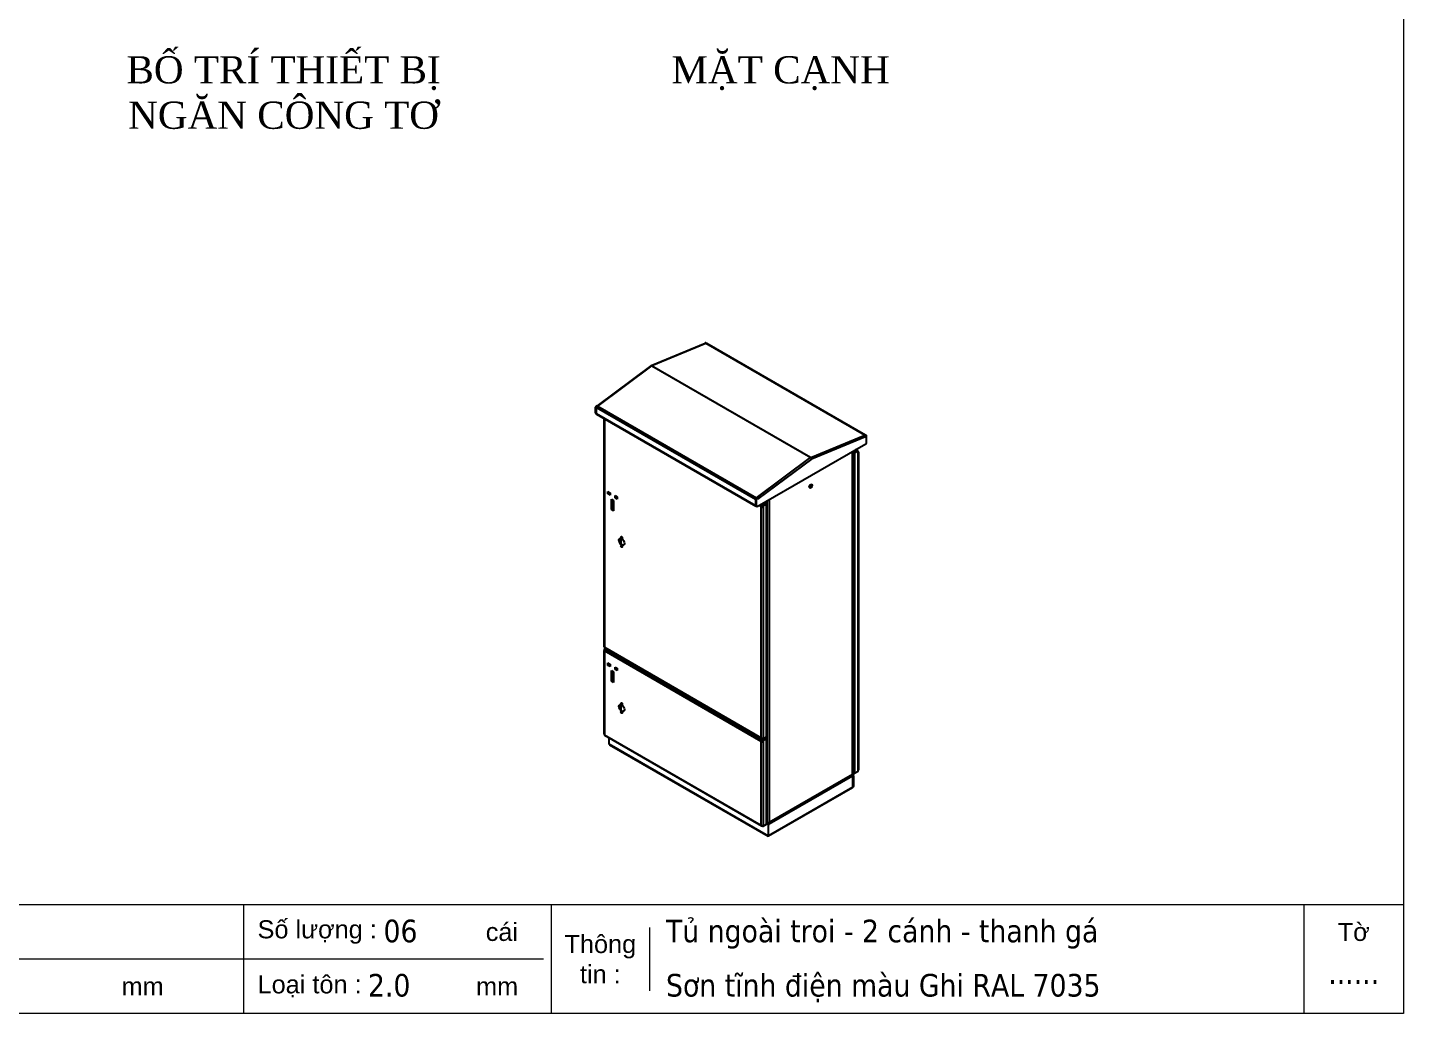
# Model space of a CAD drawing. Header units: millimetres. Extents: x 0 to 6268, y 0 to 4432.
# Drawn here: x 3060 to 6268, y 0 to 2299 of the extents above; entities that cross this region are included whole.
import ezdxf
from ezdxf.enums import TextEntityAlignment as Align

# ---------------------------------------------------------------- set-up
doc = ezdxf.new("R2010")
doc.units = ezdxf.units.MM
doc.layers.add('0 TĂNG CỨNG', color=7, linetype='Continuous', lineweight=15)
doc.layers.add('1-EMC-ACESS', color=4, linetype='Continuous')
doc.layers.add('@.0.DM. NÉT CHÍNH', color=7, linetype='Continuous')
doc.styles.add('Arial', font='arial.ttf')
doc.styles.add('Tahoma (Input Text)', font='tahoma.ttf')

# ---------------------------------------------------------------- blocks, each defined once
blk = doc.blocks.new('KHUNG KT1')
at = {"color": 7}
for p, q in [((7128, -4752), (0, -4752)), ((4052.8, -4752), (4052.8, -5040)), ((4868.8, -4752), (4868.8, -5040)), ((6864, -4752), (6864, -5040)), ((5128.7, -4812), (5128.7, -4980)), ((4848, -4896), (0, -4896))]:
    blk.add_line(p, q, dxfattribs=at)
blk.add_lwpolyline([(0, 0), (7128, 0), (7128, -5040), (0, -5040)], close=True, dxfattribs=at)
at = {"color": 2, "char_height": 48, "style": 'Arial'}
for s, insert, width, attachment_point in [('  Số lượng :', (4052.8, -4824), 2202.321, 4), ('cái', (4695, -4824), 2202.321, 4), ('Tờ', (6996, -4824), 264, 5), ('Thông\\Ptin :', (4998.8, -4896), 259.945, 5), ('mm', (3729.5, -4968), 2202.321, 4), ('  Loại tôn :', (4052.8, -4968), 2202.321, 4), ('mm', (4669.3, -4968), 2202.321, 4)]:
    blk.add_mtext(s, dxfattribs=dict(at, insert=insert, width=width, attachment_point=attachment_point))
at = {"color": 1, "style": 'Tahoma (Input Text)', "flags": 8}
for tag, p in [('#01', (328.9, -4851.1)), ('#03', (1514.7, -4846.3)), ('#05', (2819, -4851.1)), ('#07', (4424, -4851.1)), ('#09', (5172.9, -4851.1)), ('#02', (189.8, -4995.1)), ('#04', (1755.3, -4995.1)), ('#06', (2727.8, -4995.1)), ('#08', (4382.7, -4995.1)), ('#10', (5172.9, -4995.1))]:
    blk.add_attdef(tag, p, '', height=60, dxfattribs=at)
blk.add_attdef('#11', text='', height=60, dxfattribs=at).set_placement((6996, -4961.6), align=Align.CENTER)
at = {"layer": '0 TĂNG CỨNG', "color": 1, "style": 'Arial'}
blk.add_attdef('#12', (852.8, -4987.6), '', height=60, dxfattribs=at)
blk = doc.blocks.new('ÁDFGHD')
at = {"layer": '@.0.DM. NÉT CHÍNH'}
for p, q in [((-80653.6, -48788.1), (-80779.5, -48840.2)), ((-80652.1, -48788.3), (-80778.1, -48840.4)), ((-80654.2, -48787.1), (-80654.4, -48788.5)), ((-80654.2, -48787.1), (-80653.7, -48786.9)), ((-80653.2, -48787.7), (-80654.2, -48787.1)), ((-80653.7, -48786.9), (-80652.7, -48787.5)), ((-80652.7, -48787.5), (-80653.2, -48787.7)), ((-80653.2, -48788.1), (-80653.2, -48787.7)), ((-80652.5, -48786.9), (-80651.5, -48787.5)), ((-80651.6, -48788.1), (-80652.1, -48788.3)), ((-80281.4, -49001.8), (-80651.6, -48788.1)), ((-80280.2, -49001.8), (-80650.4, -48788.1)), ((-80780.2, -48840.6), (-80905.8, -48933.7)), ((-80778.7, -48840.7), (-80904.7, -48934.2)), ((-80408.5, -49054.4), (-80778.7, -48840.7)), ((-80778.1, -48840.4), (-80407.9, -49054.1)), ((-80909.2, -48936.8), (-80908.1, -48937.4)), ((-80909.2, -48950.6), (-80909.2, -48936.8)), ((-80908.1, -48937.4), (-80908.1, -48951.2)), ((-80907.6, -48937.7), (-80907, -48937.4)), ((-80907.1, -48938), (-80907.6, -48937.7)), ((-80907.6, -48951.5), (-80907.6, -48937.7)), ((-80907.4, -48933.3), (-80906.8, -48932.9)), ((-80907.4, -48933.3), (-80906.3, -48933.9)), ((-80536.9, -49151.7), (-80907.1, -48938)), ((-80906.8, -48932.9), (-80905.8, -48933.5)), ((-80905.8, -48933.5), (-80906.3, -48933.9)), ((-80905.8, -48933.5), (-80905.7, -48933.8)), ((-80905.7, -48933.8), (-80905.6, -48934.8)), ((-80904.7, -48934.2), (-80905.2, -48934.5)), ((-80905.2, -48934.5), (-80535.1, -49148.3)), ((-80909.2, -48950.6), (-80908.1, -48951.2)), ((-80908.6, -48952), (-80907.5, -48952.6)), ((-80907.6, -48951.5), (-80536.4, -49165.8)), ((-80907, -48952.9), (-80535.7, -49167.2)), ((-80889.8, -48962.8), (-80889.8, -49495.2)), ((-80888.9, -48963.3), (-80888.9, -49496.5)), ((-80407.9, -49054.1), (-80281.9, -49002)), ((-80280.1, -49005.9), (-80406.1, -49057.9)), ((-80281.9, -49002), (-80281.4, -49001.8)), ((-80281.5, -49002.4), (-80281.4, -49001.8)), ((-80280.9, -49002.6), (-80280.4, -49002.4)), ((-80279.8, -49003.3), (-80280.9, -49002.6)), ((-80280.9, -49002.6), (-80280.9, -49003)), ((-80280.4, -49002.4), (-80279.3, -49003)), ((-80280.1, -49005.9), (-80279.8, -49003.3)), ((-80279.3, -49003), (-80279.8, -49003.3)), ((-80279.2, -49002.4), (-80278.1, -49003)), ((-80277.5, -49018.2), (-80277.5, -49004.4)), ((-80406.1, -49094.9), (-80279.6, -49021.9)), ((-80310.4, -49793.2), (-80310.4, -49039.6)), ((-80309.5, -49791.9), (-80309.5, -49039.1)), ((-80309.5, -49042), (-80307, -49043.4)), ((-80298.8, -49038.7), (-80307, -49043.4)), ((-80306.9, -49043.5), (-80298.7, -49038.7)), ((-80297.6, -49039.3), (-80305.9, -49044.1)), ((-80299.8, -49038.1), (-80303.7, -49035.8)), ((-80302.9, -49035.3), (-80298.3, -49038)), ((-80298.8, -49038.7), (-80299.8, -49038.1)), ((-80298.8, -49038.8), (-80298.8, -49038.7)), ((-80298.7, -49038.7), (-80298.7, -49037.8)), ((-80298.7, -49038.7), (-80297.6, -49039.3)), ((-80297.6, -49041.8), (-80297.6, -49039.3)), ((-80296.9, -49041), (-80297.6, -49040.6)), ((-80297.6, -49784), (-80297.6, -49041.8)), ((-80296.8, -49040.6), (-80296.8, -49782.8)), ((-80534.5, -49147.9), (-80408.5, -49054.4)), ((-80406.2, -49058), (-80532.1, -49151.3)), ((-80408, -49054.8), (-80407.9, -49054.1)), ((-80406.2, -49057.8), (-80406.1, -49057.9)), ((-80309.1, -49045.9), (-80309.5, -49046.1)), ((-80307, -49043.4), (-80307, -49043.6)), ((-80305.9, -49044.1), (-80306.9, -49043.5)), ((-80305.9, -49044.1), (-80305.9, -49791.2)), ((-80532.6, -49168), (-80406.2, -49095)), ((-80406.2, -49094.8), (-80406.1, -49094.9)), ((-80880.5, -49133.3), (-80875.7, -49136.1)), ((-80880.5, -49138.8), (-80880.5, -49133.3)), ((-80880.5, -49138.8), (-80879.4, -49138.2)), ((-80879.4, -49134), (-80879.4, -49138.2)), ((-80879.4, -49138.2), (-80875.7, -49140.4)), ((-80877.5, -49135), (-80877.5, -49139.3)), ((-80875.7, -49136.1), (-80875.7, -49141.6)), ((-80875.7, -49141.6), (-80880.5, -49138.8)), ((-80872.5, -49151.1), (-80867.2, -49154.2)), ((-80872.5, -49175.6), (-80872.5, -49151.1)), ((-80871.4, -49151.7), (-80871.4, -49175)), ((-80868.8, -49176.5), (-80868.8, -49153.2)), ((-80867.8, -49176.3), (-80867.8, -49157.9)), ((-80867.2, -49154.2), (-80867.2, -49178.7)), ((-80864, -49142.8), (-80859.3, -49145.6)), ((-80864, -49148.3), (-80864, -49142.8)), ((-80864, -49148.3), (-80863, -49147.7)), ((-80859.3, -49151.1), (-80864, -49148.3)), ((-80863, -49143.4), (-80863, -49147.7)), ((-80863, -49147.7), (-80859.3, -49149.9)), ((-80859.3, -49145.6), (-80859.3, -49151.1)), ((-80536.9, -49151.7), (-80535.8, -49151.1)), ((-80536.4, -49152), (-80536.9, -49151.7)), ((-80535.8, -49151.7), (-80536.4, -49152)), ((-80536.4, -49152), (-80536.4, -49165.8)), ((-80536.4, -49165.8), (-80535.8, -49165.5)), ((-80535.8, -49151.1), (-80535.6, -49151.2)), ((-80535.8, -49151.1), (-80535.6, -49151.2)), ((-80535.8, -49152.3), (-80534.8, -49153)), ((-80535.8, -49166.1), (-80535.8, -49152.3)), ((-80535.8, -49166.1), (-80534.8, -49166.8)), ((-80535.2, -49167.5), (-80534.1, -49168.1)), ((-80535.1, -49148.3), (-80534.5, -49147.9)), ((-80534.9, -49149.4), (-80535.1, -49148.3)), ((-80534.4, -49149), (-80534.9, -49149.4)), ((-80534.8, -49153), (-80534.8, -49166.8)), ((-80534.4, -49149), (-80534.5, -49147.9)), ((-80534, -49148.9), (-80533.5, -49148.5)), ((-80534, -49148.9), (-80532.9, -49149.5)), ((-80533.5, -49148.5), (-80532.4, -49149.1)), ((-80532.4, -49149.1), (-80532.9, -49149.5)), ((-80532.4, -49149.1), (-80532.1, -49151.3)), ((-80523, -49169.5), (-80529.1, -49165.9)), ((-80524.9, -49163.5), (-80520.9, -49165.8)), ((-80522, -49168.9), (-80523, -49169.5)), ((-80523, -49707.7), (-80523, -49169.5)), ((-80522, -49166.7), (-80522, -49168.9)), ((-80522, -49168.9), (-80520.1, -49169.9)), ((-80520.9, -49165.8), (-80520.9, -49167)), ((-80520.9, -49165.8), (-80519.9, -49166.3)), ((-80519.9, -49167.6), (-80520.9, -49167)), ((-80511.7, -49161.6), (-80519.9, -49166.3)), ((-80519.9, -49167.6), (-80519.9, -49166.3)), ((-80519.9, -49167.6), (-80519.8, -49167.5)), ((-80511.6, -49161.7), (-80519.8, -49166.4)), ((-80519.8, -49168.9), (-80519.8, -49166.4)), ((-80519.8, -49166.4), (-80518.8, -49167)), ((-80518.8, -49169.5), (-80519.8, -49168.9)), ((-80518.8, -49167), (-80510.6, -49162.3)), ((-80518.8, -49167), (-80518.8, -49169.5)), ((-80518.8, -49169.5), (-80518.8, -49707.7)), ((-80511.7, -49161.6), (-80516.7, -49158.8)), ((-80510.7, -49161.2), (-80515.8, -49158.2)), ((-80511.7, -49161.6), (-80511.7, -49161.7)), ((-80510.6, -49162.3), (-80511.6, -49161.7)), ((-80510.6, -49229.6), (-80510.6, -49162.3)), ((-80509.7, -49228.4), (-80509.7, -49162)), ((-80509.2, -49904.3), (-80509.2, -49154.5)), ((-80505, -49152), (-80505, -49905.5)), ((-80872.5, -49175.6), (-80871.4, -49175)), ((-80867.2, -49178.7), (-80872.5, -49175.6)), ((-80871.4, -49175), (-80867.2, -49177.4)), ((-80867.8, -49176.3), (-80867.2, -49175.9)), ((-80510.6, -49278.6), (-80510.6, -49229.6)), ((-80851.3, -49253.8), (-80851.3, -49242.4)), ((-80850.2, -49242.6), (-80850.2, -49255.1)), ((-80510.6, -49597.1), (-80510.6, -49278.6)), ((-80509.7, -49595.8), (-80509.7, -49277.4)), ((-80889.8, -49503.8), (-80889.8, -49699.2)), ((-80889.7, -49503.4), (-80888.8, -49503.9)), ((-80888.9, -49496.5), (-80523, -49707.7)), ((-80888.9, -49500.1), (-80886.6, -49498.8)), ((-80888.9, -49502.6), (-80888.9, -49500.1)), ((-80887.9, -49500.8), (-80888.9, -49500.1)), ((-80888.9, -49502.6), (-80888.3, -49503)), ((-80888.9, -49505), (-80888.9, -49700.4)), ((-80523, -49716.3), (-80888.9, -49505)), ((-80888.3, -49497.8), (-80522.4, -49709.1)), ((-80885.6, -49499.4), (-80887.9, -49500.8)), ((-80887.9, -49500.8), (-80887.9, -49502.3)), ((-80887.8, -49500.8), (-80885.5, -49499.5)), ((-80887.8, -49500.8), (-80886.8, -49501.4)), ((-80887.8, -49502), (-80887.8, -49500.8)), ((-80887.7, -49502.1), (-80887.8, -49502)), ((-80886.8, -49501.4), (-80520.9, -49712.6)), ((-80880.5, -49533.2), (-80875.7, -49536)), ((-80880.5, -49538.7), (-80880.5, -49533.2)), ((-80880.5, -49538.7), (-80879.4, -49538.1)), ((-80875.7, -49541.5), (-80880.5, -49538.7)), ((-80879.4, -49533.8), (-80879.4, -49538.1)), ((-80879.4, -49538.1), (-80875.7, -49540.3)), ((-80877.5, -49534.9), (-80877.5, -49539.2)), ((-80875.7, -49536), (-80875.7, -49541.5)), ((-80872.5, -49551), (-80867.2, -49554)), ((-80872.5, -49575.5), (-80872.5, -49551)), ((-80871.4, -49551.6), (-80871.4, -49574.9)), ((-80868.8, -49576.4), (-80868.8, -49553.1)), ((-80867.8, -49568.2), (-80867.8, -49553.7)), ((-80867.2, -49554), (-80867.2, -49578.5)), ((-80864, -49542.7), (-80859.3, -49545.5)), ((-80864, -49548.2), (-80864, -49542.7)), ((-80864, -49548.2), (-80863, -49547.6)), ((-80859.3, -49551), (-80864, -49548.2)), ((-80863, -49543.3), (-80863, -49547.6)), ((-80863, -49547.6), (-80859.3, -49549.8)), ((-80862.2, -49548.1), (-80861.4, -49547.6)), ((-80861.4, -49547.6), (-80861.4, -49548.5)), ((-80859.3, -49545.5), (-80859.3, -49551)), ((-80872.5, -49575.5), (-80871.4, -49574.9)), ((-80867.2, -49578.5), (-80872.5, -49575.5)), ((-80871.4, -49574.9), (-80867.2, -49577.3)), ((-80867.8, -49568.2), (-80867.2, -49567.8)), ((-80510.6, -49646), (-80510.6, -49597.1)), ((-80851.3, -49641.5), (-80851.3, -49630)), ((-80850.2, -49642.2), (-80851.1, -49641.7)), ((-80850.2, -49642.2), (-80850.6, -49642.4)), ((-80850.2, -49630.2), (-80850.2, -49642.2)), ((-80510.6, -49705.4), (-80510.6, -49646)), ((-80509.7, -49703.2), (-80509.7, -49644.8)), ((-80888.9, -49700.4), (-80523, -49911.7)), ((-80888.3, -49701.8), (-80522.4, -49913)), ((-80878.3, -49707.5), (-80878.3, -49721.8)), ((-80522, -49715.7), (-80523, -49716.3)), ((-80522, -49708.1), (-80522, -49709.3)), ((-80522, -49713.6), (-80522, -49715.7)), ((-80522, -49715.7), (-80520.1, -49716.8)), ((-80520.9, -49709), (-80520.9, -49708.3)), ((-80519.9, -49709.5), (-80520.9, -49709)), ((-80520.9, -49712.6), (-80520.9, -49713.9)), ((-80520.9, -49712.6), (-80519.9, -49713.2)), ((-80519.9, -49714.4), (-80520.9, -49713.9)), ((-80520.1, -49708.2), (-80519.9, -49708.3)), ((-80519.8, -49708.2), (-80519.9, -49708.3)), ((-80519.9, -49708.3), (-80519.9, -49709.5)), ((-80511.7, -49708.4), (-80519.9, -49713.2)), ((-80519.9, -49709.5), (-80519.8, -49709.5)), ((-80519.9, -49714.4), (-80519.9, -49713.2)), ((-80519.9, -49714.4), (-80519.8, -49714.4)), ((-80519.8, -49709.6), (-80519.8, -49708.1)), ((-80511.6, -49708.5), (-80519.8, -49713.3)), ((-80519.8, -49709.6), (-80518.8, -49710.2)), ((-80519.8, -49715.7), (-80519.8, -49713.3)), ((-80519.8, -49713.3), (-80518.8, -49713.9)), ((-80518.8, -49716.3), (-80519.8, -49715.7)), ((-80518.8, -49710.2), (-80510.6, -49705.4)), ((-80518.8, -49707.7), (-80518.8, -49710.2)), ((-80518.8, -49713.9), (-80510.6, -49709.1)), ((-80518.8, -49713.9), (-80518.8, -49716.3)), ((-80511.7, -49708.4), (-80513.7, -49707.3)), ((-80510.7, -49708), (-80512.9, -49706.8)), ((-80511.7, -49708.4), (-80511.7, -49708.6)), ((-80510.6, -49709.1), (-80511.6, -49708.5)), ((-80510.6, -49744), (-80510.6, -49709.1)), ((-80509.7, -49742.8), (-80509.7, -49708.9)), ((-80878.3, -49721.8), (-80507.1, -49936.2)), ((-80876.9, -49723.7), (-80507.4, -49937)), ((-80523, -49911.7), (-80523, -49716.3)), ((-80518.8, -49716.3), (-80518.8, -49911.7)), ((-80510.6, -49793), (-80510.6, -49744)), ((-80510.6, -49817.5), (-80510.6, -49793)), ((-80509.7, -49816.3), (-80509.7, -49791.8)), ((-80310.4, -49793.2), (-80505, -49905.5)), ((-80505, -49905.5), (-80310.4, -49793.2)), ((-80310.4, -49794.4), (-80505, -49906.8)), ((-80310.4, -49796.8), (-80505, -49909.2)), ((-80310.6, -49795.5), (-80309.3, -49796.2)), ((-80310.5, -49795.7), (-80309.4, -49796.3)), ((-80310.5, -49795.7), (-80310.5, -49795.7)), ((-80310.4, -49794.4), (-80310.4, -49793.2)), ((-80310.4, -49794.4), (-80308.2, -49795.6)), ((-80310.4, -49796.8), (-80309.4, -49796.3)), ((-80309.8, -49792.7), (-80309.9, -49792.7)), ((-80309.8, -49794), (-80309.8, -49792.7)), ((-80309, -49790.4), (-80309.5, -49790.1)), ((-80309.4, -49796.3), (-80309.4, -49822)), ((-80309.3, -49796.2), (-80308.2, -49795.6)), ((-80309.3, -49822), (-80309.3, -49796.2)), ((-80308.2, -49795.6), (-80308.2, -49821.3)), ((-80297.6, -49786.4), (-80305.9, -49791.2)), ((-80297.6, -49786.4), (-80297.6, -49784)), ((-80510.6, -49866.5), (-80510.6, -49817.5)), ((-80506.1, -49936.6), (-80310.5, -49823.7)), ((-80505.9, -49935.5), (-80309.4, -49822)), ((-80309.3, -49822), (-80309.4, -49821.9)), ((-80308.2, -49821.3), (-80309.3, -49822)), ((-80510.6, -49909.4), (-80510.6, -49866.5)), ((-80509.7, -49907.1), (-80509.7, -49865.3)), ((-80509.2, -49904.3), (-80509.7, -49903.5)), ((-80509.7, -49903.5), (-80509.2, -49904.3)), ((-80509.7, -49904.1), (-80509.2, -49904.3)), ((-80507.1, -49906.6), (-80509.7, -49905.1)), ((-80507.1, -49906.8), (-80508.9, -49907.8)), ((-80507.1, -49906.8), (-80507.1, -49906.6)), ((-80505.3, -49907.8), (-80507.1, -49906.8)), ((-80505.6, -49907), (-80506.2, -49906)), ((-80505.6, -49905.6), (-80505.5, -49905.7)), ((-80505.5, -49907), (-80505.6, -49907)), ((-80505.5, -49905.7), (-80505.5, -49907)), ((-80505, -49905.5), (-80505, -49906.8)), ((-80522, -49912.1), (-80522, -49913.2)), ((-80520.9, -49912.9), (-80520.9, -49912.2)), ((-80519.9, -49913.4), (-80520.9, -49912.9)), ((-80520.1, -49912.1), (-80519.9, -49912.2)), ((-80519.9, -49912.2), (-80519.9, -49913.4)), ((-80519.8, -49912.2), (-80519.9, -49912.2)), ((-80519.9, -49913.4), (-80519.8, -49913.4)), ((-80519.8, -49913.5), (-80519.8, -49912.1)), ((-80519.8, -49913.5), (-80518.8, -49914.1)), ((-80518.8, -49914.1), (-80510.6, -49909.4)), ((-80518.8, -49911.7), (-80518.8, -49914.1)), ((-80509.2, -49909.2), (-80510.1, -49908.7)), ((-80508.2, -49908.6), (-80509.2, -49909.2)), ((-80509.2, -49909.2), (-80507.1, -49910.4)), ((-80508.2, -49908.6), (-80506.1, -49909.8)), ((-80506.1, -49909.8), (-80507.1, -49910.4)), ((-80507.1, -49910.4), (-80507.1, -49936.2)), ((-80507.1, -49936.2), (-80506.1, -49935.5)), ((-80506.1, -49908.6), (-80507, -49909.2)), ((-80505.9, -49909.8), (-80507, -49909.2)), ((-80507, -49909.2), (-80507, -49909.3)), ((-80506.1, -49908.6), (-80505, -49909.2)), ((-80506.1, -49935.5), (-80506.1, -49909.8)), ((-80505.9, -49935.5), (-80506.1, -49935.4)), ((-80505.9, -49909.8), (-80505, -49909.2)), ((-80505.9, -49935.5), (-80505.9, -49909.8))]:
    blk.add_line(p, q, dxfattribs=at)
for centre, major_axis, ratio, start_param, end_param in [((-80654, -48789.5), (1.5, 2.6), 0.57735, 0, 0.644201), ((-80652.4, -48790.9), (-1.15, 2.77), 0.652854, 6.102685, 6.283185), ((-80652.4, -48790.9), (-1.15, 2.77), 0.652854, 5.579086, 6.102685), ((-80653, -48790.1), (1.5, 2.6), 0.57735, 5.921818, 6.927386), ((-80651.9, -48790.7), (1.5, 2.6), 0.57735, 0, 0.644201), ((-80778.4, -48843), (-1.5, -2.6), 0.57735, 3.785794, 4.068188), ((-80907.1, -48935.6), (1.5, 2.6), 0.57735, 0.926595, 2.356194), ((-80906, -48936.2), (-1.5, -2.6), 0.57735, 4.068188, 5.497787), ((-80904.9, -48936.8), (-1.5, -2.6), 0.57735, 4.068188, 5.497787), ((-80904.4, -48936.4), (-1.79, 2.41), 0.490355, 5.436489, 5.960088), ((-80907.1, -48949.4), (-1.5, -2.6), 0.57735, 5.497787, 6.283185), ((-80906, -48950), (-1.5, -2.6), 0.57735, 5.497787, 6.460896), ((-80905.5, -48950.3), (-1.5, -2.6), 0.57735, 5.497787, 6.283185), ((-80282.2, -49004.6), (1.15, -2.77), 0.652854, 1.913895, 2.437494), ((-80281.7, -49004.4), (1.5, 2.6), 0.57735, 5.921818, 6.927386), ((-80282.2, -49004.6), (1.15, -2.77), 0.652854, 0.866697, 1.913895), ((-80280.7, -49005), (1.5, 2.6), 0.57735, 0, 0.644201), ((-80279.6, -49005.6), (1.5, 2.6), 0.57735, 5.497787, 6.927386), ((-80299.8, -49040.6), (1.5, 2.6), 0.57735, 0.261799, 0.785398), ((-80299.8, -49040.6), (1.5, 2.6), 0.57735, 5.497787, 6.544985), ((-80299.8, -49040.6), (3, 0), 0.57735, 6.021386, 7.068583), ((-80299.8, -49040.6), (3, 0), 0.57735, 5.497787, 6.021386), ((-80279.6, -49019.4), (1.5, 2.6), 0.57735, 3.926991, 5.497787), ((-80408.2, -49056.7), (1.5, 2.6), 0.57735, 0.644201, 0.926595), ((-80408.7, -49120.3), (-2.44, -4.22), 0.57735, 0.219325, 2.922267), ((-80866.7, -49156.3), (3, 0), 0.57735, 4.311388, 4.534678), ((-80862.4, -49147.1), (1.31, 2.27), 0.57735, 4.404502, 7.358335), ((-80863.5, -49146.5), (1.31, 2.27), 0.57735, 4.404502, 5.867233), ((-80534.8, -49150.5), (1.5, 2.6), 0.57735, 0.926595, 2.356194), ((-80534.2, -49164.6), (-1.5, -2.6), 0.57735, 5.497787, 6.460896), ((-80533.7, -49151.1), (1.5, 2.6), 0.57735, 0.926595, 2.356194), ((-80534.8, -49150.5), (-0.75, -1.3), 0.57735, 4.068188, 5.497787), ((-80533.7, -49164.9), (-1.5, -2.6), 0.57735, 5.497787, 6.283185), ((-80534.7, -49149.6), (-0.94, 1.62), 0.57735, 1.622775, 1.838656), ((-80532.6, -49151.7), (-1.5, -2.6), 0.57735, 4.068188, 5.497787), ((-80532.6, -49165.5), (-1.5, -2.6), 0.57735, 5.497787, 7.068583), ((-80533.6, -49149), (0.94, -1.62), 0.57735, 4.551911, 4.669904), ((-80534.2, -49150.1), (-1.79, 2.41), 0.490355, 5.004436, 5.436489), ((-80534.2, -49150.1), (-0.89, 1.2), 0.490355, 5.313812, 5.436489), ((-80520.9, -49168.2), (-1.5, -2.6), 0.57735, 4.45059, 5.497787), ((-80520.9, -49168.2), (3, 0), 0.57735, 3.926991, 4.974188), ((-80520.9, -49168.2), (-1.5, -2.6), 0.57735, 3.926991, 4.45059), ((-80520.9, -49168.2), (0.75, 1.3), 0.57735, 0.785398, 2.356194), ((-80520.9, -49168.2), (-1.5, 0), 0.57735, 0.785398, 2.356194), ((-80520.9, -49168.2), (3, 0), 0.57735, 4.974188, 5.497787), ((-80866.7, -49174.7), (-3, 0), 0.57735, 1.169795, 1.393086), ((-80512.7, -49228.4), (3, 0), 0.57735, 5.497787, 6.283185), ((-80847.6, -49250), (-4.5, 7.79), 0.57735, 0.118126, 3.023467), ((-80847.6, -49239.6), (1.13, -1.95), 0.57735, 3.632475, 5.792303), ((-80847.6, -49260.4), (1.13, -1.95), 0.57735, 3.632475, 5.792303), ((-80512.7, -49277.4), (3, 0), 0.57735, 5.497787, 7.068583), ((-80886.8, -49503.8), (-3, 0), 0.57735, 6.021386, 7.068583), ((-80886.8, -49495.2), (-3, 0), 0.57735, 0, 0.785398), ((-80886.8, -49503.8), (-3, 0), 0.57735, 5.497787, 6.021386), ((-80886.8, -49495.2), (-1.5, -2.6), 0.57735, 5.497787, 6.283185), ((-80886.8, -49503.8), (1.5, 2.6), 0.57735, 1.308997, 2.356194), ((-80886.8, -49503.8), (1.5, 2.6), 0.57735, 0.785398, 1.308997), ((-80866.7, -49566.6), (-3, 0), 0.57735, 1.169795, 1.393086), ((-80512.7, -49595.8), (3, 0), 0.57735, 5.497787, 6.283185), ((-80847.6, -49637.6), (-4.5, 7.79), 0.57735, 0.118126, 3.023467), ((-80847.6, -49627.2), (1.13, -1.95), 0.57735, 3.632475, 5.792303), ((-80847.6, -49648), (1.13, -1.95), 0.57735, 3.632475, 5.792303), ((-80512.7, -49644.8), (3, 0), 0.57735, 5.497787, 7.068583), ((-80886.8, -49699.2), (-3, 0), 0.57735, 0, 0.785398), ((-80886.8, -49699.2), (-1.5, -2.6), 0.57735, 5.497787, 6.283185), ((-80520.9, -49706.5), (-1.5, -2.6), 0.57735, 5.497787, 6.544985), ((-80520.9, -49706.5), (-3, 0), 0.57735, 0.785398, 1.832596), ((-80520.9, -49715.1), (-1.5, -2.6), 0.57735, 4.45059, 5.497787), ((-80520.9, -49706.5), (-1.5, -2.6), 0.57735, 0.261799, 0.785398), ((-80520.9, -49715.1), (-1.5, -2.6), 0.57735, 3.926991, 4.45059), ((-80520.9, -49715.1), (0.75, 1.3), 0.57735, 0.785398, 2.356194), ((-80520.9, -49715.1), (-1.5, 0), 0.57735, 0.785398, 2.356194), ((-80520.9, -49706.5), (-3, 0), 0.57735, 1.832596, 2.356194), ((-80520.9, -49715.1), (3, 0), 0.57735, 3.926991, 4.974188), ((-80520.9, -49715.1), (3, 0), 0.57735, 4.974188, 5.497787), ((-80512.7, -49742.8), (3, 0), 0.57735, 5.497787, 6.283185), ((-80512.7, -49791.8), (3, 0), 0.57735, 5.497787, 7.068583), ((-80312.5, -49795.6), (1.5, -2.6), 0.57735, 1.308997, 1.570796), ((-80312.5, -49795.6), (1.5, -2.6), 0.57735, 0.785398, 1.308997), ((-80310.4, -49791.9), (0.75, 1.3), 0.57735, 3.926991, 4.45059), ((-80310.4, -49791.9), (1.5, 2.6), 0.57735, 3.926991, 4.179671), ((-80312.5, -49791.9), (3, 0), 0.57735, 5.79649, 6.283185), ((-80312.5, -49790.7), (2.12, -3.67), 0.57735, 0.298703, 0.881635), ((-80299.8, -49782.8), (3, 0), 0.57735, 5.497787, 6.021386), ((-80299.8, -49782.8), (3, 0), 0.57735, 6.021386, 6.283185), ((-80512.7, -49816.3), (3, 0), 0.57735, 5.497787, 6.283185), ((-80512.7, -49865.3), (3, 0), 0.57735, 5.497787, 7.068583), ((-80507.1, -49903.1), (2.12, -3.67), 0.57735, 4.712389, 6.030505), ((-80507.1, -49903.1), (2.12, -3.67), 0.57735, 4.712389, 5.235988), ((-80507.1, -49908), (-1.5, -2.6), 0.57735, 4.974188, 5.497787), ((-80507.1, -49908), (-1.5, -2.6), 0.57735, 4.28531, 4.974188), ((-80507.1, -49908), (-0.75, -1.3), 0.57735, 3.926991, 5.497787), ((-80507.1, -49904.3), (3, 0), 0.57735, 4.45059, 5.245107), ((-80507.1, -49908), (0.75, -1.3), 0.57735, 0.785398, 2.356194), ((-80507.1, -49908), (-1.5, 2.6), 0.57735, 4.45059, 4.775053), ((-80505, -49904.3), (-0.75, -1.3), 0.57735, 0.261799, 0.785398), ((-80505, -49904.3), (1.5, 2.6), 0.57735, 3.674311, 3.926991), ((-80507.1, -49908), (-1.5, 2.6), 0.57735, 3.926991, 4.45059), ((-80520.9, -49910.4), (-1.5, -2.6), 0.57735, 5.497787, 6.544985), ((-80520.9, -49910.4), (-3, 0), 0.57735, 0.785398, 1.832596), ((-80520.9, -49910.4), (-1.5, -2.6), 0.57735, 0.261799, 0.785398), ((-80520.9, -49910.4), (-3, 0), 0.57735, 1.832596, 2.356194)]:
    blk.add_ellipse(centre, major_axis=major_axis, ratio=ratio, start_param=start_param, end_param=end_param, dxfattribs=at)
for centre, major_axis in [((-80407.7, -49120.9), (2.44, 4.22)), ((-80848.6, -49250.6), (-4.5, 7.79)), ((-80848.6, -49240.2), (-1.13, 1.95)), ((-80848.6, -49261), (-1.13, 1.95)), ((-80848.6, -49638.2), (-4.5, 7.79)), ((-80848.6, -49627.8), (-1.13, 1.95)), ((-80848.6, -49648.6), (-1.13, 1.95))]:
    blk.add_ellipse(centre, major_axis=major_axis, ratio=0.57735, dxfattribs=at)
for points, knots in [([(-80780.2, -48840.6), (-80780.1, -48840.5), (-80780, -48840.5), (-80779.9, -48840.4), (-80779.6, -48840.4), (-80779.2, -48840.5), (-80778.7, -48840.7)], [0.7240999, 0.7240999, 0.7240999, 0.7240999, 0.9551001, 0.9551001, 0.9551001, 1.5707963, 1.5707963, 1.5707963, 1.5707963]), ([(-80408.5, -49054.4), (-80407.9, -49054.8), (-80407.2, -49055.6), (-80406.7, -49056.4), (-80406.4, -49056.9), (-80406.2, -49057.5), (-80406.2, -49058)], [0, 0, 0, 0, 0.9551, 0.9551, 0.9551, 1.570796, 1.570796, 1.570796, 1.570796]), ([(-80406.1, -49057.9), (-80406, -49057.1), (-80406.2, -49056.1), (-80406.8, -49055.3), (-80407.1, -49054.8), (-80407.5, -49054.3), (-80407.9, -49054.1)], [0, 0, 0, 0, 0.9551, 0.9551, 0.9551, 1.570796, 1.570796, 1.570796, 1.570796]), ([(-80307.2, -49045.1), (-80307.6, -49045.4), (-80308, -49045.6), (-80308.3, -49045.8), (-80308.7, -49046), (-80309.1, -49046.2), (-80309.5, -49046.3)], [-0.6876057, -0.6876057, -0.6876057, -0.6876057, -0.445422, -0.445422, -0.445422, -0.1746933, -0.1746933, -0.1746933, -0.1746933]), ([(-80309.5, -49046.2), (-80309.4, -49046.1), (-80309.2, -49046), (-80309, -49045.8), (-80308.8, -49045.7), (-80308.7, -49045.5)], [0.0410469, 0.0410469, 0.0410469, 0.0410469, 0.098882, 0.098882, 0.1793633, 0.1793633, 0.1793633, 0.1793633]), ([(-80308, -49043.9), (-80308.1, -49044.1), (-80308.1, -49044.3), (-80308.3, -49044.7), (-80308.4, -49044.9), (-80308.6, -49045.3), (-80308.7, -49045.4), (-80308.9, -49045.6), (-80309, -49045.7), (-80309, -49045.8)], [-0.4019772, -0.4019772, -0.4019772, -0.4019772, -0.3098505, -0.3098505, -0.1797621, -0.1797621, -0.0900954, -0.0900954, -0.0086892, -0.0086892, -0.0086892, -0.0086892]), ([(-80308.4, -49044.2), (-80308.4, -49044.3), (-80308.5, -49044.5), (-80308.5, -49044.9), (-80308.6, -49045.1), (-80308.7, -49045.4), (-80308.8, -49045.5), (-80308.9, -49045.7), (-80309, -49045.8), (-80309, -49045.8)], [-0.3653634, -0.3653634, -0.3653634, -0.3653634, -0.2809324, -0.2809324, -0.1568346, -0.1568346, -0.0765762, -0.0765762, -0.0138306, -0.0138306, -0.0138306, -0.0138306]), ([(-80308.7, -49045.5), (-80308.6, -49045.4), (-80308.5, -49045.3), (-80308.2, -49045.1), (-80308, -49045.1), (-80307.6, -49045), (-80307.4, -49045.1), (-80307.2, -49045.1)], [-0.3620261, -0.3620261, -0.3620261, -0.3620261, -0.2655688, -0.2655688, -0.1258004, -0.1258004, 0, 0, 0, 0]), ([(-80308.6, -49045.5), (-80308.3, -49045.1), (-80307.9, -49044.6), (-80307.5, -49044.2), (-80307.3, -49043.9), (-80307.1, -49043.7), (-80306.9, -49043.5)], [0.2220214, 0.2220214, 0.2220214, 0.2220214, 0.7304822, 0.7304822, 0.7304822, 1, 1, 1, 1]), ([(-80511.4, -49161.7), (-80511.2, -49161.8), (-80511, -49161.9), (-80510.6, -49162), (-80510.4, -49162), (-80510.2, -49162), (-80510.2, -49162), (-80510.1, -49162)], [0, 0, 0, 0, 0.0920952, 0.0920952, 0.183767, 0.183767, 0.2068942, 0.2068942, 0.2068942, 0.2068942]), ([(-80511.2, -49161.8), (-80511.2, -49161.8), (-80511.2, -49161.8), (-80511.2, -49161.6), (-80511.2, -49161.4), (-80511.2, -49161.2)], [-0.1266646, -0.1266646, -0.1266646, -0.1266646, -0.1203992, -0.1203992, 0, 0, 0, 0]), ([(-80511.1, -49161.8), (-80511.1, -49161.8), (-80511.1, -49161.8), (-80511.1, -49161.5), (-80511, -49161.3), (-80511, -49161.1)], [-0.1271657, -0.1271657, -0.1271657, -0.1271657, -0.1131073, -0.1131073, 0, 0, 0, 0]), ([(-80510.1, -49162), (-80510, -49162), (-80509.9, -49162), (-80509.7, -49162), (-80509.7, -49162), (-80509.7, -49162)], [0, 0, 0, 0, 0.0871255, 0.0871255, 0.125092, 0.125092, 0.125092, 0.125092]), ([(-80509.7, -49162), (-80509.7, -49162), (-80509.7, -49162), (-80509.7, -49162.1), (-80509.7, -49162.1), (-80509.8, -49162.1), (-80509.8, -49162.1)], [-0.5274183, -0.5274183, -0.5274183, -0.5274183, -0.3839698, -0.3839698, -0.3839698, -0.3123943, -0.3123943, -0.3123943, -0.3123943]), ([(-80511.4, -49708.6), (-80511.2, -49708.6), (-80511, -49708.7), (-80510.6, -49708.8), (-80510.4, -49708.8), (-80510.2, -49708.9), (-80510.2, -49708.9), (-80510.1, -49708.9)], [0, 0, 0, 0, 0.0920952, 0.0920952, 0.183767, 0.183767, 0.2068942, 0.2068942, 0.2068942, 0.2068942]), ([(-80511.2, -49708.6), (-80511.2, -49708.6), (-80511.2, -49708.6), (-80511.2, -49708.4), (-80511.2, -49708.2), (-80511.2, -49708)], [-0.1266646, -0.1266646, -0.1266646, -0.1266646, -0.1203992, -0.1203992, 0, 0, 0, 0]), ([(-80511.1, -49708.7), (-80511.1, -49708.6), (-80511.1, -49708.6), (-80511.1, -49708.4), (-80511, -49708.2), (-80511, -49708)], [-0.1271657, -0.1271657, -0.1271657, -0.1271657, -0.1131073, -0.1131073, 0, 0, 0, 0]), ([(-80510.1, -49708.9), (-80510, -49708.9), (-80509.9, -49708.9), (-80509.7, -49708.9), (-80509.7, -49708.9), (-80509.7, -49708.9)], [0, 0, 0, 0, 0.0871254, 0.0871254, 0.125092, 0.125092, 0.125092, 0.125092]), ([(-80509.7, -49708.9), (-80509.7, -49708.9), (-80509.7, -49708.9), (-80509.7, -49708.9), (-80509.7, -49708.9), (-80509.8, -49708.9), (-80509.8, -49708.9)], [-0.5274183, -0.5274183, -0.5274183, -0.5274183, -0.3839698, -0.3839698, -0.3839698, -0.3123943, -0.3123943, -0.3123943, -0.3123943]), ([(-80309.5, -49789.5), (-80308.9, -49790.1), (-80308.3, -49790.6), (-80307.6, -49790.9), (-80307.5, -49790.9), (-80307.3, -49791), (-80307.2, -49791)], [-0.8213872, -0.8213872, -0.8213872, -0.8213872, -0.3958687, -0.3958687, -0.3958687, -0.3033111, -0.3033111, -0.3033111, -0.3033111]), ([(-80507.3, -49937), (-80507.4, -49937), (-80507.4, -49937), (-80507.3, -49937), (-80507.3, -49937), (-80507.3, -49937), (-80507.3, -49936.9)], [-0.5274183, -0.5274183, -0.5274183, -0.5274183, -0.3839698, -0.3839698, -0.3839698, -0.3123943, -0.3123943, -0.3123943, -0.3123943]), ([(-80507.1, -49936.7), (-80507.2, -49936.8), (-80507.3, -49936.9), (-80507.3, -49937), (-80507.3, -49937), (-80507.3, -49937)], [0, 0, 0, 0, 0.0871254, 0.0871254, 0.125092, 0.125092, 0.125092, 0.125092]), ([(-80506.2, -49935.7), (-80506.4, -49935.8), (-80506.5, -49936), (-80506.8, -49936.3), (-80506.9, -49936.4), (-80507.1, -49936.6), (-80507.1, -49936.6), (-80507.1, -49936.7)], [0, 0, 0, 0, 0.0920952, 0.0920952, 0.183767, 0.183767, 0.2068942, 0.2068942, 0.2068942, 0.2068942]), ([(-80506.4, -49935.8), (-80506.4, -49935.8), (-80506.4, -49935.8), (-80506.2, -49936), (-80506, -49936.1), (-80505.9, -49936.2)], [-0.1266646, -0.1266646, -0.1266646, -0.1266646, -0.1203992, -0.1203992, 0, 0, 0, 0]), ([(-80506.4, -49935.9), (-80506.4, -49935.9), (-80506.4, -49935.9), (-80506.2, -49936.1), (-80506.1, -49936.2), (-80505.9, -49936.4)], [-0.1271657, -0.1271657, -0.1271657, -0.1271657, -0.1131073, -0.1131073, 0, 0, 0, 0])]:
    blk.add_open_spline(points, degree=3, knots=knots, dxfattribs=at)
for points in [[(-80778.1, -48840.4), (-80778.8, -48840), (-80779.5, -48840), (-80779.9, -48840.5)], [(-80308.4, -49044.2), (-80308.8, -49044.5), (-80309.2, -49044.9), (-80309.5, -49045.3)], [(-80309.1, -49045.9), (-80308.9, -49045.7), (-80308.7, -49045.5), (-80308.5, -49045.3)], [(-80309, -49045.8), (-80309, -49045.9), (-80309.1, -49045.9), (-80309.1, -49045.9)], [(-80308.7, -49045.5), (-80308.7, -49045.5), (-80308.7, -49045.5), (-80308.6, -49045.5)], [(-80308, -49043.9), (-80308.2, -49044), (-80308.3, -49044.1), (-80308.4, -49044.2)], [(-80307, -49043.4), (-80307.4, -49043.5), (-80307.7, -49043.7), (-80308, -49043.9)], [(-80305.9, -49044.1), (-80306.2, -49044.5), (-80306.7, -49044.8), (-80307.2, -49045.1)], [(-80511.2, -49161.2), (-80511.3, -49161.3), (-80511.5, -49161.4), (-80511.7, -49161.6)], [(-80511.6, -49161.7), (-80511.6, -49161.7), (-80511.5, -49161.7), (-80511.4, -49161.7)], [(-80511, -49161.1), (-80511.1, -49161.1), (-80511.1, -49161.2), (-80511.2, -49161.2)], [(-80510.5, -49162), (-80510.4, -49161.4), (-80510.6, -49161.1), (-80511, -49161.1)], [(-80509.8, -49162.1), (-80509.9, -49162.1), (-80510.2, -49162.2), (-80510.6, -49162.3)], [(-80509.8, -49162.1), (-80509.9, -49162.1), (-80510, -49162), (-80510.1, -49162)], [(-80511.2, -49708), (-80511.3, -49708.1), (-80511.5, -49708.2), (-80511.7, -49708.4)], [(-80511.6, -49708.5), (-80511.6, -49708.5), (-80511.5, -49708.5), (-80511.4, -49708.6)], [(-80511, -49708), (-80511.1, -49708), (-80511.1, -49708), (-80511.2, -49708)], [(-80510.5, -49708.8), (-80510.4, -49708.3), (-80510.6, -49707.9), (-80511, -49708)], [(-80510.6, -49705.4), (-80510, -49704.9), (-80509.7, -49704.1), (-80509.7, -49703.2)], [(-80509.8, -49708.9), (-80509.9, -49709), (-80510.2, -49709), (-80510.6, -49709.1)], [(-80509.8, -49708.9), (-80509.9, -49708.9), (-80510, -49708.9), (-80510.1, -49708.9)], [(-80878.3, -49721.8), (-80878.2, -49722.3), (-80877.9, -49722.8), (-80877.6, -49723.2)], [(-80877.6, -49723.2), (-80877.3, -49723.4), (-80877.1, -49723.6), (-80876.9, -49723.7)], [(-80309.5, -49790), (-80309.2, -49790.3), (-80308.8, -49790.5), (-80308.4, -49790.6)], [(-80308.4, -49790.4), (-80308.4, -49790.5), (-80308.4, -49790.5), (-80308.4, -49790.6)], [(-80308.4, -49790.6), (-80308.3, -49790.6), (-80308.2, -49790.6), (-80308.1, -49790.6)], [(-80307.2, -49791), (-80306.7, -49791.2), (-80306.2, -49791.3), (-80305.9, -49791.2)], [(-80310, -49823.3), (-80310.2, -49823.4), (-80310.3, -49823.6), (-80310.5, -49823.7)], [(-80309.8, -49823), (-80309.9, -49823.1), (-80309.9, -49823.2), (-80310, -49823.3)], [(-80309.4, -49822), (-80309.5, -49822.4), (-80309.6, -49822.7), (-80309.8, -49823)], [(-80309, -49822.4), (-80309.3, -49822.6), (-80309.5, -49822.8), (-80309.8, -49823)], [(-80309.6, -49822.6), (-80309.4, -49822.5), (-80309.2, -49822.5), (-80309, -49822.4)], [(-80309.4, -49822.1), (-80309.4, -49822), (-80309.3, -49822), (-80309.3, -49822)], [(-80308.2, -49821.3), (-80308.4, -49821.7), (-80308.6, -49822.1), (-80309, -49822.4)], [(-80510.6, -49909.4), (-80510, -49908.8), (-80509.7, -49908), (-80509.7, -49907.1)], [(-80507.3, -49936.9), (-80507.3, -49936.8), (-80507.2, -49936.5), (-80507.1, -49936.2)], [(-80507.3, -49936.9), (-80507.2, -49936.8), (-80507.2, -49936.7), (-80507.1, -49936.7)], [(-80506.9, -49936.3), (-80506.4, -49936.7), (-80506, -49936.7), (-80505.9, -49936.4)], [(-80506.1, -49935.5), (-80506.1, -49935.6), (-80506.1, -49935.6), (-80506.2, -49935.7)], [(-80505.9, -49936.2), (-80505.8, -49936), (-80505.9, -49935.7), (-80505.9, -49935.5)], [(-80505.9, -49936.4), (-80505.9, -49936.3), (-80505.9, -49936.2), (-80505.9, -49936.2)]]:
    blk.add_open_spline(points, degree=3, dxfattribs=at)

msp = doc.modelspace()

# ---------------------------------------------------------------- block references
at = {"layer": '0 TĂNG CỨNG', "color": 1}
ref = msp.add_blockref('KHUNG KT1', (0, 4431.7), dxfattribs=dict(at, xscale=0.8792977987369557, yscale=0.8792977987369557, zscale=0.8792977987369557))
ref.add_attrib('#07', '06', (3890, 166.1), dxfattribs={"layer": '0', "color": 1, "height": 52.76, "style": 'Tahoma (Input Text)'})
ref.add_attrib('#08', '2.0', (3853.7, 39.5), dxfattribs={"layer": '0', "color": 1, "height": 52.76, "style": 'Tahoma (Input Text)'})
ref.add_attrib('#10', 'Sơn tĩnh điện màu Ghi RAL 7035', (4548.5, 39.5), dxfattribs={"layer": '0', "color": 1, "height": 52.758, "style": 'Tahoma (Input Text)'})
ref.add_attrib('#09', 'Tủ ngoài troi - 2 cánh - thanh gá', (4548.5, 166.1), dxfattribs={"layer": '0', "color": 1, "height": 52.758, "style": 'Tahoma (Input Text)'})
ref.add_attrib('#11', '......', dxfattribs={"layer": '0', "color": 1, "height": 52.76, "style": 'Tahoma (Input Text)'}).set_placement((6151.6, 68.9), align=Align.CENTER)
at = {"layer": '@.0.DM. NÉT CHÍNH', "color": 6}
msp.add_blockref('ÁDFGHD', (85293.7, 50350.5), dxfattribs=at)

# ---------------------------------------------------------------- texts
at = {"layer": '1-EMC-ACESS', "color": 1, "linetype": 'ByBlock', "lineweight": -2, "char_height": 63.504, "width": 972.626, "attachment_point": 2, "style": 'Arial'}
for s, insert in [('{\\fTimes New Roman|b0|i0|c0|p18;\\C7;BỐ TRÍ THIẾT BỊ\\PNGĂN CÔNG TƠ}', (3657, 2232.2)), ('{\\fTimes New Roman|b0|i0|c0|p18;\\C7;MẶT CẠNH}', (4815.6, 2232.2))]:
    msp.add_mtext(s, dxfattribs=dict(at, insert=insert))

doc.saveas('drawing.dxf')
